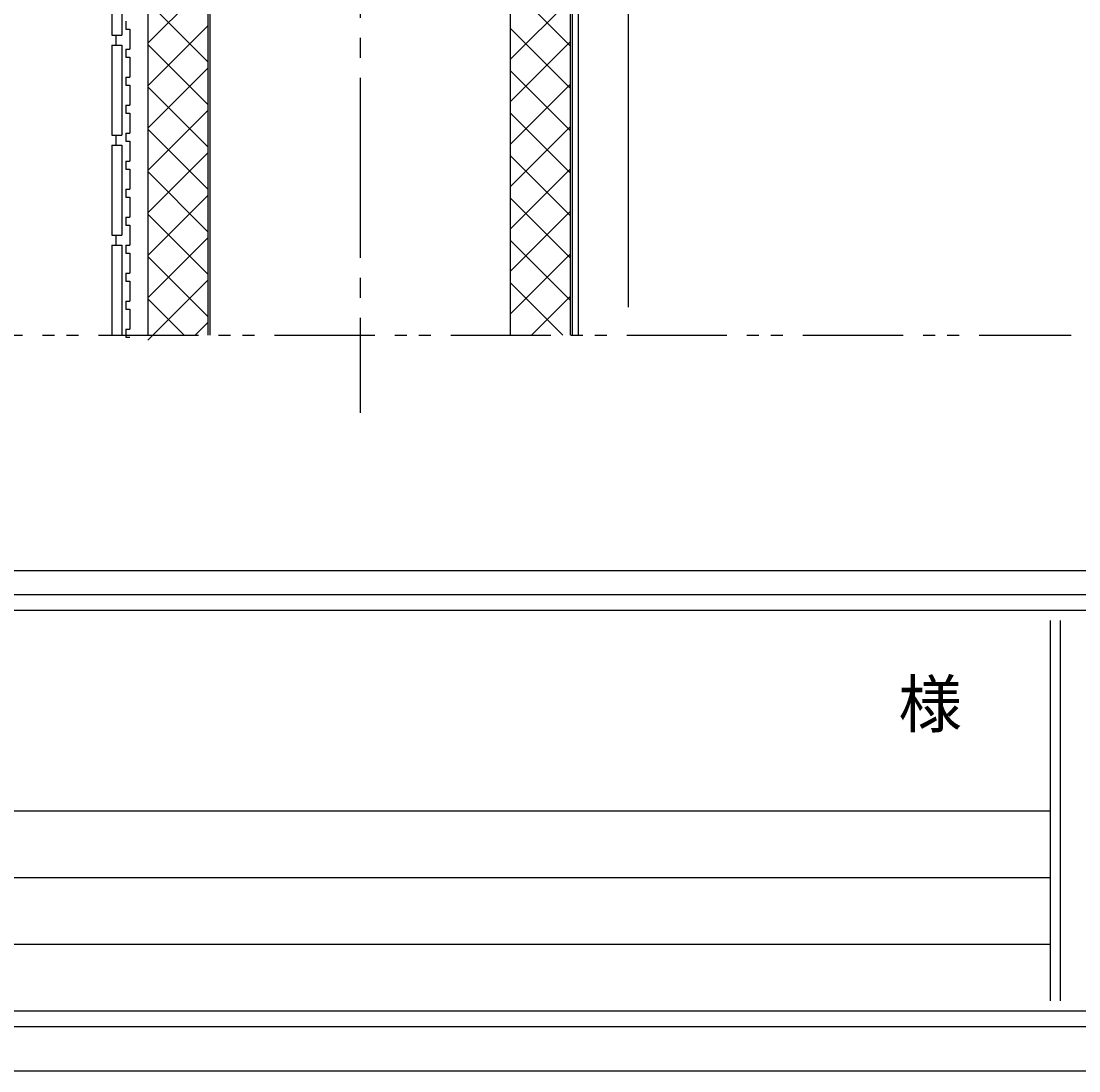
# Model space of a CAD drawing. Units: millimetres, scale not verified. Extents: x 3821 to 7821, y 4568 to 7368.
# Drawn here: x 4357 to 4885, y 4568 to 5093 of the extents above; entities that cross this region are included whole.
import ezdxf
from ezdxf.enums import TextEntityAlignment as Align

# ---------------------------------------------------------------- set-up
doc = ezdxf.new("R2010")
doc.units = ezdxf.units.MM
doc.header["$LTSCALE"] = 10
doc.linetypes.add('CHAIN2', pattern=[12, 9, -1, 1, -1])
doc.linetypes.add('DOUBLE_CHAIN1', pattern=[8.8, 5, -1, 0.6, -0.6, 0.6, -1])
for name, color, linetype in [('0-0', 7, 'Continuous'), ('5-0', 7, 'Continuous'), ('5-2', 4, 'DOUBLE_CHAIN1')]:
    doc.layers.add(name, color=color, linetype=linetype)
doc.styles.add('ＭＳ ゴシック', font='')
doc.styles.get('ＭＳ ゴシック').set_extended_font_data('MS Gothic')

msp = doc.modelspace()

# ---------------------------------------------------------------- linework, layer by layer
at = {"layer": '0-0'}
for p, q in [((3820.85, 4818.18), (7820.85, 4818.18)), ((4870.85, 4793.18), (4870.85, 4603.18)), ((4875.85, 4793.18), (4875.85, 4603.18)), ((3870.85, 4698.18), (4870.85, 4698.18)), ((3870.85, 4664.85), (4870.85, 4664.85)), ((3870.85, 4631.51), (4870.85, 4631.51))]:
    msp.add_line(p, q, dxfattribs=at)
at = {"layer": '0-0', "color": 3}
for p, q in [((3860.85, 4806.18), (7780.85, 4806.18)), ((7780.85, 4798.18), (3860.85, 4798.18)), ((3860.85, 4598.18), (7780.85, 4598.18)), ((7780.85, 4590.18), (3860.85, 4590.18))]:
    msp.add_line(p, q, dxfattribs=at)
at = {"layer": '0-0', "color": 2}
msp.add_line((3820.85, 4568.18), (7820.85, 4568.18), dxfattribs=at)
at = {"layer": '5-0', "linetype": 'CHAIN2'}
msp.add_line((4525.97, 5424.52), (4525.97, 4896.99), dxfattribs=at)
at = {"layer": '5-0'}
for p, q in [((4659.97, 5344.82), (4659.97, 4949.82)), ((4419.97, 5330.82), (4419.97, 4935.82)), ((4450.97, 5330.82), (4450.97, 4935.82)), ((4600.97, 5330.82), (4600.97, 4935.82)), ((4631.97, 5329.82), (4631.97, 4935.82)), ((4634.97, 5329.82), (4634.97, 4935.82)), ((4630.97, 5326.82), (4630.97, 4935.82)), ((4401.97, 5130.82), (4401.97, 5085.82)), ((4406.97, 5130.82), (4406.97, 5085.82)), ((4419.97, 5081.74), (4449.97, 5111.74)), ((4600.97, 5110.52), (4630.97, 5080.52)), ((4419.97, 5102.39), (4449.97, 5072.39)), ((4600.97, 5073.61), (4630.97, 5103.61)), ((4408.97, 5092.79), (4408.97, 5088.82)), ((4419.97, 5060.54), (4449.97, 5090.54)), ((4401.97, 5085.82), (4406.97, 5085.82)), ((4403.97, 5085.82), (4403.97, 5080.82)), ((4408.97, 5088.82), (4410.97, 5088.82)), ((4410.97, 5088.82), (4410.97, 5078.82)), ((4600.97, 5089.32), (4630.97, 5059.32)), ((4401.97, 5080.82), (4406.97, 5080.82)), ((4401.97, 5080.82), (4401.97, 5035.82)), ((4406.97, 5080.82), (4406.97, 5035.82)), ((4419.97, 5081.19), (4449.97, 5051.19)), ((4600.97, 5052.41), (4630.97, 5082.41)), ((4408.97, 5078.82), (4410.97, 5078.82)), ((4408.97, 5078.79), (4408.97, 5074.82)), ((4408.97, 5074.82), (4410.97, 5074.82)), ((4410.97, 5074.82), (4410.97, 5064.82)), ((4419.97, 5039.34), (4449.97, 5069.34)), ((4408.97, 5064.82), (4410.97, 5064.82)), ((4408.97, 5064.79), (4408.97, 5060.82)), ((4600.97, 5068.12), (4630.97, 5038.12)), ((4408.97, 5060.82), (4410.97, 5060.82)), ((4410.97, 5060.82), (4410.97, 5050.82)), ((4419.97, 5059.99), (4449.97, 5029.99)), ((4600.97, 5031.21), (4630.97, 5061.21)), ((4408.97, 5050.82), (4410.97, 5050.82)), ((4408.97, 5050.79), (4408.97, 5046.82)), ((4419.97, 5018.14), (4449.97, 5048.14)), ((4408.97, 5046.82), (4410.97, 5046.82)), ((4410.97, 5046.82), (4410.97, 5036.82)), ((4600.97, 5046.92), (4630.97, 5016.92)), ((4408.97, 5036.82), (4410.97, 5036.82)), ((4408.97, 5036.79), (4408.97, 5032.82)), ((4419.97, 5038.79), (4449.97, 5008.79)), ((4600.97, 5010.01), (4630.97, 5040.01)), ((4401.97, 5035.82), (4406.97, 5035.82)), ((4403.97, 5035.82), (4403.97, 5030.82)), ((4408.97, 5032.82), (4410.97, 5032.82)), ((4410.97, 5032.82), (4410.97, 5022.82)), ((4401.97, 5030.82), (4406.97, 5030.82)), ((4401.97, 5030.82), (4401.97, 4985.82)), ((4406.97, 5030.82), (4406.97, 4985.82)), ((4419.97, 4996.94), (4449.97, 5026.94)), ((4408.97, 5022.82), (4410.97, 5022.82)), ((4408.97, 5022.79), (4408.97, 5018.82)), ((4600.97, 5025.72), (4630.97, 4995.72)), ((4408.97, 5018.82), (4410.97, 5018.82)), ((4410.97, 5018.82), (4410.97, 5008.82)), ((4419.97, 5017.59), (4449.97, 4987.59)), ((4600.97, 4988.81), (4630.97, 5018.81)), ((4408.97, 5008.82), (4410.97, 5008.82)), ((4408.97, 5008.79), (4408.97, 5004.82)), ((4419.97, 4975.74), (4449.97, 5005.74)), ((4408.97, 5004.82), (4410.97, 5004.82)), ((4410.97, 5004.82), (4410.97, 4994.82)), ((4600.97, 5004.52), (4630.97, 4974.52)), ((4408.97, 4994.82), (4410.97, 4994.82)), ((4408.97, 4994.79), (4408.97, 4990.82)), ((4419.97, 4996.39), (4449.97, 4966.39)), ((4600.97, 4967.61), (4630.97, 4997.61)), ((4408.97, 4990.82), (4410.97, 4990.82)), ((4410.97, 4990.82), (4410.97, 4980.82)), ((4401.97, 4985.82), (4406.97, 4985.82)), ((4403.97, 4985.82), (4403.97, 4980.82)), ((4419.97, 4954.54), (4449.97, 4984.54)), ((4401.97, 4980.82), (4406.97, 4980.82)), ((4401.97, 4980.82), (4401.97, 4935.82)), ((4406.97, 4980.82), (4406.97, 4935.82)), ((4408.97, 4980.82), (4410.97, 4980.82)), ((4408.97, 4980.79), (4408.97, 4976.82)), ((4600.97, 4983.32), (4630.97, 4953.32)), ((4408.97, 4976.82), (4410.97, 4976.82)), ((4410.97, 4976.82), (4410.97, 4966.82)), ((4419.97, 4975.19), (4449.97, 4945.19)), ((4600.97, 4946.41), (4630.97, 4976.41)), ((4408.97, 4966.82), (4410.97, 4966.82)), ((4408.97, 4966.79), (4408.97, 4962.82)), ((4408.97, 4962.82), (4410.97, 4962.82)), ((4410.97, 4962.82), (4410.97, 4952.82)), ((4419.97, 4933.34), (4449.97, 4963.34)), ((4600.97, 4962.12), (4627.27, 4935.82)), ((4408.97, 4952.82), (4410.97, 4952.82)), ((4408.97, 4952.79), (4408.97, 4948.82)), ((4419.97, 4953.99), (4438.14, 4935.82)), ((4611.58, 4935.82), (4630.97, 4955.21)), ((4408.97, 4948.82), (4410.97, 4948.82)), ((4410.97, 4948.82), (4410.97, 4938.82)), ((4443.65, 4935.82), (4449.97, 4942.14)), ((4408.97, 4938.82), (4410.97, 4938.82)), ((4408.97, 4938.79), (4408.97, 4934.82)), ((4401.97, 4935.82), (4406.97, 4935.82)), ((4408.97, 4934.82), (4410.97, 4934.82))]:
    msp.add_line(p, q, dxfattribs=at)
msp.add_lwpolyline([(4408.97, 5330.82), (4449.97, 5330.82), (4449.97, 4935.82)], dxfattribs=at)
at = {"layer": '5-2'}
msp.add_line((4131.31, 4935.82), (4881.31, 4935.82), dxfattribs=at)

# ---------------------------------------------------------------- texts
at = {"layer": '0-0', "style": 'ＭＳ ゴシック'}
msp.add_text('様', height=23.28, dxfattribs=at).set_placement((4794.98, 4732.89), align=Align.BOTTOM_LEFT)

doc.saveas('drawing.dxf')
